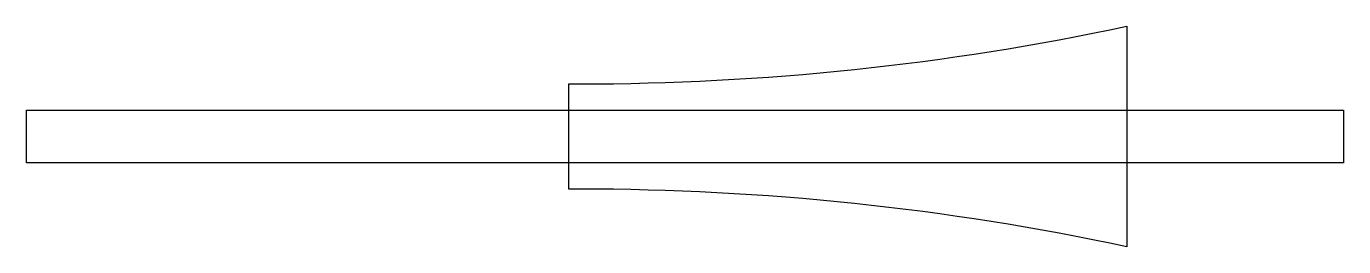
# Model space of a CAD drawing. Header units: millimetres. Extents: x -10.3 to 39.7, y -4.2 to 4.2.
import ezdxf

# ---------------------------------------------------------------- set-up
doc = ezdxf.new("R2010")
doc.units = ezdxf.units.MM
doc.layers.get('0').update_dxf_attribs({"linetype": 'CONTINUOUS'})

msp = doc.modelspace()

# ---------------------------------------------------------------- linework, layer by layer
msp.add_lwpolyline([(31.5, 4.189), (31.5, -4.189, 0.052457), (10.69, -2), (10.308, -2), (10.308, -1), (-10.308, -1), (-10.308, 1), (10.308, 1), (10.308, 2), (10.69, 2, 0.052457)], format="xyb", close=True)
msp.add_lwpolyline([(39.739, -1), (10.308, -1), (10.308, 1), (39.739, 1)], close=True)

doc.saveas('drawing.dxf')
